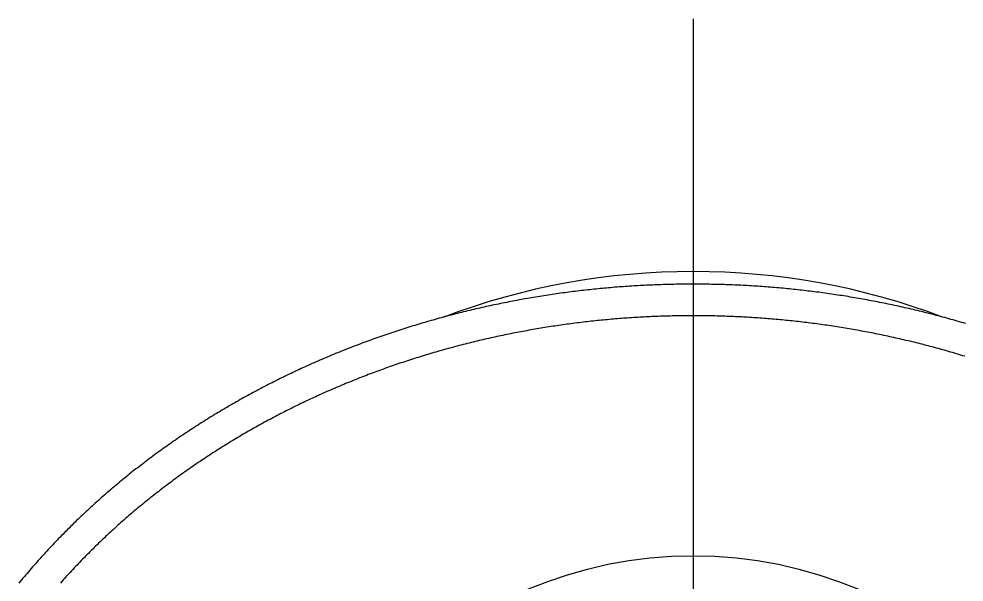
# Model space of a CAD drawing. Extents: x -10.3 to 54.6, y -18.9 to 30.5.
# Drawn here: x 40.81 to 48.3, y 26.04 to 30.5 of the extents above; entities that cross this region are included whole.
import ezdxf

# ---------------------------------------------------------------- set-up
doc = ezdxf.new("R2010")
doc.units = 0
doc.linetypes.add('CENTER', pattern=[50.8, 31.75, -6.35, 6.35, -6.35])
doc.layers.get('0').update_dxf_attribs({"linetype": 'CONTINUOUS'})
doc.layers.add('CENTER', color=1, linetype='CENTER')

msp = doc.modelspace()

# ---------------------------------------------------------------- linework, layer by layer
at = {"color": 7}
for points in [[(48.3077, 28.0878, 0), (48.2911, 28.0927, 0), (48.2745, 28.0976, 0), (48.2579, 28.1024, 0), (48.2412, 28.1072, 0), (48.2246, 28.112, 0), (48.208, 28.1167, 0), (48.1914, 28.1214, 0), (48.1748, 28.126, 0), (48.1582, 28.1306, 0), (48.1415, 28.1351, 0), (48.1249, 28.1396, 0), (48.1083, 28.1441, 0), (48.0917, 28.1485, 0), (48.0751, 28.1529, 0), (48.0584, 28.1572, 0), (48.0418, 28.1615, 0), (48.0252, 28.1658, 0), (48.0086, 28.17, 0), (47.9919, 28.1742, 0), (47.9753, 28.1783, 0), (47.9587, 28.1824, 0), (47.9421, 28.1865, 0), (47.9254, 28.1905, 0), (47.9088, 28.1945, 0), (47.8922, 28.1984, 0), (47.8755, 28.2023, 0), (47.8589, 28.2062, 0), (47.8423, 28.21, 0), (47.8257, 28.2137, 0), (47.809, 28.2175, 0), (47.7924, 28.2212, 0), (47.7758, 28.2248, 0), (47.7591, 28.2284, 0), (47.7425, 28.232, 0), (47.7259, 28.2356, 0), (47.7092, 28.2391, 0), (47.6926, 28.2425, 0), (47.676, 28.2459, 0), (47.6593, 28.2493, 0), (47.6427, 28.2527, 0), (47.6261, 28.256, 0), (47.6094, 28.2592, 0), (47.5928, 28.2625, 0), (47.5762, 28.2657, 0), (47.5595, 28.2688, 0), (47.5429, 28.2719, 0), (47.5263, 28.275, 0), (47.5096, 28.278, 0), (47.493, 28.281, 0), (47.4763, 28.284, 0), (47.4597, 28.2869, 0), (47.4431, 28.2898, 0), (47.4264, 28.2927, 0), (47.4098, 28.2955, 0), (47.3931, 28.2982, 0), (47.3765, 28.301, 0), (47.3599, 28.3037, 0), (47.3432, 28.3063, 0), (47.3266, 28.3089, 0), (47.3099, 28.3115, 0), (47.2933, 28.3141, 0), (47.2767, 28.3166, 0), (47.26, 28.319, 0), (47.2434, 28.3215, 0), (47.2267, 28.3239, 0), (47.2101, 28.3262, 0), (47.1934, 28.3285, 0), (47.1768, 28.3308, 0), (47.1601, 28.333, 0), (47.1435, 28.3353, 0), (47.1268, 28.3374, 0), (47.1102, 28.3395, 0), (47.0936, 28.3416, 0), (47.0769, 28.3437, 0), (47.0603, 28.3457, 0), (47.0436, 28.3477, 0), (47.027, 28.3496, 0), (47.0103, 28.3515, 0), (46.9937, 28.3534, 0), (46.977, 28.3552, 0), (46.9604, 28.357, 0), (46.9437, 28.3588, 0), (46.9271, 28.3605, 0), (46.9104, 28.3622, 0), (46.8938, 28.3638, 0), (46.8771, 28.3654, 0), (46.8605, 28.367, 0), (46.8438, 28.3685, 0), (46.8271, 28.37, 0), (46.8105, 28.3715, 0), (46.7938, 28.3729, 0), (46.7772, 28.3743, 0), (46.7605, 28.3756, 0), (46.7439, 28.377, 0), (46.7272, 28.3782, 0), (46.7106, 28.3795, 0), (46.6939, 28.3807, 0), (46.6773, 28.3818, 0), (46.6606, 28.383, 0), (46.6439, 28.3841, 0), (46.6273, 28.3851, 0), (46.6106, 28.3861, 0), (46.594, 28.3871, 0), (46.5773, 28.3881, 0), (46.5607, 28.389, 0), (46.544, 28.3899, 0), (46.5273, 28.3907, 0), (46.5107, 28.3915, 0), (46.494, 28.3923, 0), (46.4774, 28.393, 0), (46.4607, 28.3937, 0), (46.4441, 28.3943, 0), (46.4274, 28.395, 0), (46.4107, 28.3955, 0), (46.3941, 28.3961, 0), (46.3774, 28.3966, 0), (46.3608, 28.3971, 0), (46.3441, 28.3975, 0), (46.3274, 28.3979, 0), (46.3108, 28.3983, 0), (46.2941, 28.3986, 0), (46.2774, 28.3989, 0), (46.2608, 28.3992, 0), (46.2441, 28.3994, 0), (46.2275, 28.3996, 0), (46.2108, 28.3997, 0), (46.1941, 28.3999, 0), (46.1775, 28.3999, 0), (46.1608, 28.4, 0), (46.1441, 28.4, 0), (46.1275, 28.4, 0), (46.1108, 28.3999, 0), (46.0942, 28.3998, 0), (46.0775, 28.3997, 0), (46.0608, 28.3995, 0), (46.0442, 28.3993, 0), (46.0275, 28.3991, 0), (46.0109, 28.3988, 0), (45.9942, 28.3985, 0), (45.9775, 28.3981, 0), (45.9609, 28.3977, 0), (45.9442, 28.3973, 0), (45.9276, 28.3968, 0), (45.9109, 28.3963, 0), (45.8943, 28.3958, 0), (45.8776, 28.3952, 0), (45.861, 28.3946, 0), (45.8443, 28.394, 0), (45.8277, 28.3933, 0), (45.811, 28.3926, 0), (45.7944, 28.3918, 0), (45.7777, 28.3911, 0), (45.7611, 28.3902, 0), (45.7444, 28.3894, 0), (45.7278, 28.3885, 0), (45.7112, 28.3876, 0), (45.6945, 28.3866, 0), (45.6779, 28.3856, 0), (45.6613, 28.3845, 0), (45.6446, 28.3835, 0), (45.628, 28.3824, 0), (45.6114, 28.3812, 0), (45.5948, 28.38, 0), (45.5782, 28.3788, 0), (45.5615, 28.3776, 0), (45.5449, 28.3763, 0), (45.5283, 28.3749, 0), (45.5117, 28.3736, 0), (45.4951, 28.3722, 0), (45.4785, 28.3707, 0), (45.4619, 28.3693, 0), (45.4453, 28.3677, 0), (45.4287, 28.3662, 0), (45.4122, 28.3646, 0), (45.3956, 28.363, 0), (45.379, 28.3613, 0), (45.3624, 28.3597, 0), (45.3458, 28.3579, 0), (45.3293, 28.3562, 0), (45.3127, 28.3544, 0), (45.2962, 28.3525, 0), (45.2796, 28.3507, 0), (45.263, 28.3488, 0), (45.2465, 28.3468, 0), (45.23, 28.3448, 0), (45.2134, 28.3428, 0), (45.1969, 28.3408, 0), (45.1804, 28.3387, 0), (45.1638, 28.3366, 0), (45.1473, 28.3344, 0), (45.1308, 28.3322, 0), (45.1143, 28.33, 0), (45.0978, 28.3277, 0), (45.0813, 28.3254, 0), (45.0648, 28.323, 0), (45.0483, 28.3207, 0), (45.0318, 28.3183, 0), (45.0153, 28.3158, 0), (44.9988, 28.3133, 0), (44.9824, 28.3108, 0), (44.9659, 28.3082, 0), (44.9495, 28.3056, 0), (44.933, 28.303, 0), (44.9166, 28.3003, 0), (44.9001, 28.2976, 0), (44.8837, 28.2949, 0), (44.8672, 28.2921, 0), (44.8508, 28.2893, 0), (44.8344, 28.2865, 0), (44.818, 28.2836, 0), (44.8016, 28.2807, 0), (44.7852, 28.2777, 0), (44.7688, 28.2747, 0), (44.7524, 28.2717, 0), (44.736, 28.2686, 0), (44.7197, 28.2655, 0), (44.7033, 28.2624, 0), (44.6869, 28.2592, 0), (44.6706, 28.256, 0), (44.6542, 28.2527, 0), (44.6379, 28.2495, 0), (44.6216, 28.2461, 0), (44.6053, 28.2428, 0), (44.5889, 28.2394, 0), (44.5726, 28.236, 0), (44.5563, 28.2325, 0), (44.54, 28.229, 0), (44.5237, 28.2255, 0), (44.5075, 28.2219, 0), (44.4912, 28.2183, 0), (44.4749, 28.2146, 0), (44.4587, 28.2109, 0), (44.4424, 28.2072, 0), (44.4262, 28.2035, 0), (44.41, 28.1997, 0), (44.3937, 28.1958, 0), (44.3775, 28.192, 0), (44.3613, 28.1881, 0), (44.3451, 28.1841, 0), (44.3289, 28.1802, 0), (44.3128, 28.1762, 0), (44.2966, 28.1721, 0), (44.2804, 28.168, 0), (44.2643, 28.1639, 0), (44.2481, 28.1598, 0), (44.232, 28.1556, 0), (44.2159, 28.1513, 0), (44.1997, 28.1471, 0), (44.1836, 28.1428, 0), (44.1675, 28.1384, 0), (44.1514, 28.1341, 0), (44.1354, 28.1296, 0), (44.1193, 28.1252, 0), (44.1032, 28.1207, 0), (44.0872, 28.1162, 0), (44.0711, 28.1116, 0), (44.0551, 28.107, 0), (44.0391, 28.1024, 0), (44.0231, 28.0977, 0), (44.0071, 28.093, 0), (43.9911, 28.0883, 0), (43.9751, 28.0835, 0), (43.9591, 28.0787, 0), (43.9432, 28.0738, 0), (43.9272, 28.069, 0), (43.9113, 28.064, 0), (43.8953, 28.0591, 0), (43.8794, 28.0541, 0), (43.8635, 28.049, 0), (43.8476, 28.044, 0), (43.8317, 28.0389, 0), (43.8159, 28.0337, 0), (43.8, 28.0285, 0), (43.7841, 28.0233, 0), (43.7683, 28.0181, 0), (43.7525, 28.0128, 0), (43.7367, 28.0074, 0), (43.7209, 28.0021, 0), (43.7051, 27.9967, 0), (43.6893, 27.9912, 0), (43.6735, 27.9858, 0), (43.6577, 27.9803, 0), (43.642, 27.9747, 0), (43.6263, 27.9691, 0), (43.6105, 27.9635, 0), (43.5948, 27.9578, 0), (43.5791, 27.9521, 0), (43.5634, 27.9464, 0), (43.5478, 27.9406, 0), (43.5321, 27.9348, 0), (43.5165, 27.929, 0), (43.5008, 27.9231, 0), (43.4852, 27.9172, 0), (43.4696, 27.9112, 0), (43.454, 27.9052, 0), (43.4384, 27.8992, 0), (43.4228, 27.8932, 0), (43.4073, 27.887, 0), (43.3917, 27.8809, 0), (43.3762, 27.8747, 0), (43.3607, 27.8685, 0), (43.3452, 27.8623, 0), (43.3297, 27.856, 0), (43.3142, 27.8497, 0), (43.2987, 27.8433, 0), (43.2833, 27.8369, 0), (43.2678, 27.8305, 0), (43.2524, 27.824, 0), (43.237, 27.8175, 0), (43.2216, 27.8109, 0), (43.2062, 27.8043, 0), (43.1908, 27.7977, 0), (43.1755, 27.791, 0), (43.1601, 27.7843, 0), (43.1448, 27.7776, 0), (43.1295, 27.7708, 0), (43.1142, 27.764, 0), (43.0989, 27.7572, 0), (43.0836, 27.7503, 0), (43.0684, 27.7434, 0), (43.0531, 27.7364, 0), (43.0379, 27.7294, 0), (43.0227, 27.7224, 0), (43.0075, 27.7153, 0), (42.9923, 27.7082, 0), (42.9771, 27.701, 0), (42.962, 27.6938, 0), (42.9469, 27.6866, 0), (42.9317, 27.6793, 0), (42.9166, 27.672, 0), (42.9016, 27.6647, 0), (42.8865, 27.6573, 0), (42.8714, 27.6499, 0), (42.8564, 27.6425, 0), (42.8414, 27.635, 0), (42.8264, 27.6275, 0), (42.8114, 27.6199, 0), (42.7964, 27.6123, 0), (42.7815, 27.6047, 0), (42.7666, 27.597, 0), (42.7516, 27.5893, 0), (42.7368, 27.5815, 0), (42.7219, 27.5737, 0), (42.707, 27.5659, 0), (42.6922, 27.5581, 0), (42.6774, 27.5502, 0), (42.6626, 27.5422, 0), (42.6478, 27.5343, 0), (42.633, 27.5262, 0), (42.6183, 27.5182, 0), (42.6035, 27.5101, 0), (42.5888, 27.502, 0), (42.5741, 27.4938, 0), (42.5595, 27.4856, 0), (42.5448, 27.4774, 0), (42.5302, 27.4691, 0), (42.5156, 27.4608, 0), (42.501, 27.4525, 0), (42.4864, 27.4441, 0), (42.4719, 27.4357, 0), (42.4573, 27.4272, 0), (42.4428, 27.4187, 0), (42.4283, 27.4102, 0), (42.4139, 27.4016, 0), (42.3994, 27.393, 0), (42.385, 27.3844, 0), (42.3706, 27.3757, 0), (42.3562, 27.367, 0), (42.3418, 27.3582, 0), (42.3275, 27.3494, 0), (42.3132, 27.3406, 0), (42.2989, 27.3318, 0), (42.2846, 27.3229, 0), (42.2703, 27.3139, 0), (42.2561, 27.3049, 0), (42.2419, 27.2959, 0), (42.2277, 27.2869, 0), (42.2136, 27.2778, 0), (42.1994, 27.2687, 0), (42.1853, 27.2595, 0), (42.1712, 27.2503, 0), (42.1571, 27.2411, 0), (42.1431, 27.2318, 0), (42.1291, 27.2225, 0), (42.1151, 27.2131, 0), (42.1011, 27.2038, 0), (42.0871, 27.1943, 0), (42.0732, 27.1849, 0), (42.0593, 27.1754, 0), (42.0454, 27.1659, 0), (42.0316, 27.1563, 0), (42.0177, 27.1467, 0), (42.0039, 27.137, 0), (41.9902, 27.1274, 0), (41.9764, 27.1176, 0), (41.9627, 27.1079, 0), (41.949, 27.0981, 0), (41.9353, 27.0883, 0), (41.9216, 27.0784, 0), (41.908, 27.0685, 0), (41.8944, 27.0586, 0), (41.8808, 27.0486, 0), (41.8673, 27.0386, 0), (41.8538, 27.0286, 0), (41.8403, 27.0185, 0), (41.8268, 27.0084, 0), (41.8134, 26.9982, 0), (41.8, 26.9881, 0), (41.7866, 26.9778, 0), (41.7732, 26.9676, 0), (41.7599, 26.9573, 0), (41.7466, 26.947, 0), (41.7333, 26.9366, 0), (41.7201, 26.9262, 0), (41.7069, 26.9157, 0), (41.6937, 26.9053, 0), (41.6805, 26.8948, 0), (41.6674, 26.8842, 0), (41.6543, 26.8736, 0), (41.6412, 26.863, 0), (41.6282, 26.8524, 0), (41.6151, 26.8417, 0), (41.6022, 26.831, 0), (41.5892, 26.8202, 0), (41.5763, 26.8094, 0), (41.5634, 26.7986, 0), (41.5505, 26.7877, 0), (41.5377, 26.7768, 0), (41.5248, 26.7659, 0), (41.5121, 26.7549, 0), (41.4993, 26.7439, 0), (41.4866, 26.7328, 0), (41.4739, 26.7218, 0), (41.4613, 26.7106, 0), (41.4486, 26.6995, 0), (41.436, 26.6883, 0), (41.4235, 26.6771, 0), (41.4109, 26.6658, 0), (41.3984, 26.6545, 0), (41.386, 26.6432, 0), (41.3735, 26.6318, 0), (41.3611, 26.6204, 0), (41.3487, 26.609, 0), (41.3364, 26.5975, 0), (41.3241, 26.586, 0), (41.3118, 26.5745, 0), (41.2996, 26.5629, 0), (41.2874, 26.5513, 0), (41.2752, 26.5397, 0), (41.263, 26.528, 0), (41.2509, 26.5163, 0), (41.2388, 26.5045, 0), (41.2268, 26.4928, 0), (41.2148, 26.4809, 0), (41.2028, 26.4691, 0), (41.1908, 26.4572, 0), (41.1789, 26.4453, 0), (41.167, 26.4333, 0), (41.1552, 26.4213, 0), (41.1434, 26.4093, 0), (41.1316, 26.3973, 0), (41.1199, 26.3852, 0), (41.1082, 26.373, 0), (41.0965, 26.3609, 0), (41.0848, 26.3487, 0), (41.0732, 26.3364, 0), (41.0617, 26.3242, 0), (41.0501, 26.3119, 0), (41.0386, 26.2995, 0), (41.0272, 26.2872, 0), (41.0158, 26.2748, 0), (41.0044, 26.2623, 0), (40.993, 26.2498, 0), (40.9817, 26.2373, 0), (40.9704, 26.2248, 0), (40.9592, 26.2122, 0), (40.9479, 26.1996, 0), (40.9368, 26.1869, 0), (40.9256, 26.1743, 0), (40.9145, 26.1615, 0), (40.9035, 26.1488, 0), (40.8924, 26.136, 0), (40.8814, 26.1232, 0), (40.8705, 26.1103, 0), (40.8596, 26.0974, 0), (40.8487, 26.0845, 0), (40.8378, 26.0715, 0), (40.827, 26.0585, 0), (40.8163, 26.0455, 0), (40.8055, 26.0324, 0)], [(48.3004, 27.8287, 0), (48.2844, 27.8336, 0), (48.2684, 27.8385, 0), (48.2523, 27.8434, 0), (48.2363, 27.8482, 0), (48.2202, 27.8529, 0), (48.2042, 27.8576, 0), (48.1881, 27.8623, 0), (48.1721, 27.867, 0), (48.1561, 27.8716, 0), (48.14, 27.8761, 0), (48.124, 27.8806, 0), (48.1079, 27.8851, 0), (48.0918, 27.8895, 0), (48.0758, 27.8939, 0), (48.0597, 27.8983, 0), (48.0437, 27.9026, 0), (48.0276, 27.9069, 0), (48.0116, 27.9111, 0), (47.9955, 27.9153, 0), (47.9794, 27.9194, 0), (47.9634, 27.9236, 0), (47.9473, 27.9276, 0), (47.9312, 27.9317, 0), (47.9152, 27.9357, 0), (47.8991, 27.9396, 0), (47.883, 27.9435, 0), (47.867, 27.9474, 0), (47.8509, 27.9513, 0), (47.8348, 27.9551, 0), (47.8188, 27.9588, 0), (47.8027, 27.9626, 0), (47.7866, 27.9662, 0), (47.7705, 27.9699, 0), (47.7545, 27.9735, 0), (47.7384, 27.9771, 0), (47.7223, 27.9806, 0), (47.7062, 27.9841, 0), (47.6902, 27.9876, 0), (47.6741, 27.991, 0), (47.658, 27.9944, 0), (47.6419, 27.9977, 0), (47.6259, 28.001, 0), (47.6098, 28.0043, 0), (47.5937, 28.0075, 0), (47.5776, 28.0107, 0), (47.5615, 28.0139, 0), (47.5455, 28.017, 0), (47.5294, 28.0201, 0), (47.5133, 28.0231, 0), (47.4972, 28.0261, 0), (47.4811, 28.0291, 0), (47.465, 28.0321, 0), (47.4489, 28.035, 0), (47.4329, 28.0378, 0), (47.4168, 28.0406, 0), (47.4007, 28.0434, 0), (47.3846, 28.0462, 0), (47.3685, 28.0489, 0), (47.3524, 28.0516, 0), (47.3363, 28.0542, 0), (47.3202, 28.0568, 0), (47.3041, 28.0594, 0), (47.2881, 28.0619, 0), (47.272, 28.0644, 0), (47.2559, 28.0669, 0), (47.2398, 28.0693, 0), (47.2237, 28.0717, 0), (47.2076, 28.074, 0), (47.1915, 28.0763, 0), (47.1754, 28.0786, 0), (47.1593, 28.0809, 0), (47.1432, 28.0831, 0), (47.1271, 28.0852, 0), (47.111, 28.0874, 0), (47.0949, 28.0895, 0), (47.0788, 28.0915, 0), (47.0627, 28.0935, 0), (47.0466, 28.0955, 0), (47.0305, 28.0975, 0), (47.0144, 28.0994, 0), (46.9983, 28.1013, 0), (46.9822, 28.1031, 0), (46.9661, 28.1049, 0), (46.95, 28.1067, 0), (46.9339, 28.1084, 0), (46.9178, 28.1101, 0), (46.9017, 28.1118, 0), (46.8856, 28.1134, 0), (46.8695, 28.115, 0), (46.8533, 28.1166, 0), (46.8372, 28.1181, 0), (46.8211, 28.1196, 0), (46.805, 28.121, 0), (46.7889, 28.1224, 0), (46.7728, 28.1238, 0), (46.7567, 28.1251, 0), (46.7406, 28.1264, 0), (46.7245, 28.1277, 0), (46.7084, 28.1289, 0), (46.6923, 28.1301, 0), (46.6761, 28.1313, 0), (46.66, 28.1324, 0), (46.6439, 28.1335, 0), (46.6278, 28.1346, 0), (46.6117, 28.1356, 0), (46.5956, 28.1366, 0), (46.5795, 28.1375, 0), (46.5633, 28.1385, 0), (46.5472, 28.1393, 0), (46.5311, 28.1402, 0), (46.515, 28.141, 0), (46.4989, 28.1418, 0), (46.4828, 28.1425, 0), (46.4667, 28.1432, 0), (46.4505, 28.1439, 0), (46.4344, 28.1445, 0), (46.4183, 28.1451, 0), (46.4022, 28.1457, 0), (46.3861, 28.1462, 0), (46.37, 28.1467, 0), (46.3538, 28.1472, 0), (46.3377, 28.1476, 0), (46.3216, 28.148, 0), (46.3055, 28.1483, 0), (46.2894, 28.1487, 0), (46.2732, 28.149, 0), (46.2571, 28.1492, 0), (46.241, 28.1494, 0), (46.2249, 28.1496, 0), (46.2088, 28.1498, 0), (46.1926, 28.1499, 0), (46.1765, 28.1499, 0), (46.1604, 28.15, 0), (46.1443, 28.15, 0), (46.1282, 28.15, 0), (46.112, 28.1499, 0), (46.0959, 28.1498, 0), (46.0798, 28.1497, 0), (46.0637, 28.1495, 0), (46.0476, 28.1493, 0), (46.0314, 28.1491, 0), (46.0153, 28.1488, 0), (45.9992, 28.1485, 0), (45.9831, 28.1482, 0), (45.967, 28.1478, 0), (45.9509, 28.1474, 0), (45.9347, 28.1469, 0), (45.9186, 28.1465, 0), (45.9025, 28.1459, 0), (45.8864, 28.1454, 0), (45.8703, 28.1448, 0), (45.8542, 28.1442, 0), (45.8381, 28.1435, 0), (45.822, 28.1428, 0), (45.8059, 28.1421, 0), (45.7898, 28.1413, 0), (45.7737, 28.1406, 0), (45.7576, 28.1397, 0), (45.7415, 28.1389, 0), (45.7254, 28.138, 0), (45.7093, 28.137, 0), (45.6932, 28.1361, 0), (45.6771, 28.135, 0), (45.661, 28.134, 0), (45.645, 28.1329, 0), (45.6289, 28.1318, 0), (45.6128, 28.1307, 0), (45.5967, 28.1295, 0), (45.5807, 28.1283, 0), (45.5646, 28.127, 0), (45.5485, 28.1257, 0), (45.5325, 28.1244, 0), (45.5164, 28.1231, 0), (45.5004, 28.1217, 0), (45.4843, 28.1203, 0), (45.4682, 28.1188, 0), (45.4522, 28.1173, 0), (45.4362, 28.1158, 0), (45.4201, 28.1142, 0), (45.4041, 28.1126, 0), (45.388, 28.111, 0), (45.372, 28.1093, 0), (45.356, 28.1076, 0), (45.34, 28.1059, 0), (45.324, 28.1041, 0), (45.3079, 28.1023, 0), (45.2919, 28.1004, 0), (45.2759, 28.0986, 0), (45.2599, 28.0966, 0), (45.2439, 28.0947, 0), (45.2279, 28.0927, 0), (45.212, 28.0907, 0), (45.196, 28.0886, 0), (45.18, 28.0865, 0), (45.164, 28.0844, 0), (45.1481, 28.0823, 0), (45.1321, 28.0801, 0), (45.1161, 28.0778, 0), (45.1002, 28.0756, 0), (45.0842, 28.0733, 0), (45.0683, 28.0709, 0), (45.0524, 28.0686, 0), (45.0364, 28.0662, 0), (45.0205, 28.0637, 0), (45.0046, 28.0612, 0), (44.9887, 28.0587, 0), (44.9727, 28.0562, 0), (44.9568, 28.0536, 0), (44.9409, 28.051, 0), (44.9251, 28.0483, 0), (44.9092, 28.0457, 0), (44.8933, 28.0429, 0), (44.8774, 28.0402, 0), (44.8615, 28.0374, 0), (44.8457, 28.0346, 0), (44.8298, 28.0317, 0), (44.814, 28.0288, 0), (44.7981, 28.0259, 0), (44.7823, 28.0229, 0), (44.7665, 28.0199, 0), (44.7507, 28.0169, 0), (44.7348, 28.0138, 0), (44.719, 28.0107, 0), (44.7032, 28.0076, 0), (44.6874, 28.0044, 0), (44.6717, 28.0012, 0), (44.6559, 27.998, 0), (44.6401, 27.9947, 0), (44.6243, 27.9914, 0), (44.6086, 27.988, 0), (44.5928, 27.9846, 0), (44.5771, 27.9812, 0), (44.5614, 27.9778, 0), (44.5456, 27.9743, 0), (44.5299, 27.9707, 0), (44.5142, 27.9672, 0), (44.4985, 27.9636, 0), (44.4828, 27.96, 0), (44.4671, 27.9563, 0), (44.4514, 27.9526, 0), (44.4358, 27.9489, 0), (44.4201, 27.9451, 0), (44.4045, 27.9413, 0), (44.3888, 27.9374, 0), (44.3732, 27.9336, 0), (44.3576, 27.9297, 0), (44.3419, 27.9257, 0), (44.3263, 27.9217, 0), (44.3107, 27.9177, 0), (44.2951, 27.9137, 0), (44.2796, 27.9096, 0), (44.264, 27.9055, 0), (44.2484, 27.9013, 0), (44.2329, 27.8971, 0), (44.2173, 27.8929, 0), (44.2018, 27.8886, 0), (44.1863, 27.8843, 0), (44.1707, 27.88, 0), (44.1552, 27.8756, 0), (44.1397, 27.8712, 0), (44.1243, 27.8668, 0), (44.1088, 27.8623, 0), (44.0933, 27.8578, 0), (44.0779, 27.8533, 0), (44.0624, 27.8487, 0), (44.047, 27.8441, 0), (44.0315, 27.8394, 0), (44.0161, 27.8347, 0), (44.0007, 27.83, 0), (43.9853, 27.8253, 0), (43.97, 27.8205, 0), (43.9546, 27.8156, 0), (43.9392, 27.8108, 0), (43.9239, 27.8059, 0), (43.9085, 27.8009, 0), (43.8932, 27.796, 0), (43.8779, 27.791, 0), (43.8626, 27.7859, 0), (43.8473, 27.7809, 0), (43.832, 27.7758, 0), (43.8167, 27.7706, 0), (43.8015, 27.7654, 0), (43.7862, 27.7602, 0), (43.771, 27.755, 0), (43.7558, 27.7497, 0), (43.7405, 27.7444, 0), (43.7253, 27.739, 0), (43.7102, 27.7336, 0), (43.695, 27.7282, 0), (43.6798, 27.7227, 0), (43.6647, 27.7172, 0), (43.6495, 27.7117, 0), (43.6344, 27.7061, 0), (43.6193, 27.7005, 0), (43.6042, 27.6949, 0), (43.5891, 27.6892, 0), (43.574, 27.6835, 0), (43.5589, 27.6778, 0), (43.5439, 27.672, 0), (43.5289, 27.6662, 0), (43.5138, 27.6603, 0), (43.4988, 27.6544, 0), (43.4838, 27.6485, 0), (43.4688, 27.6425, 0), (43.4539, 27.6365, 0), (43.4389, 27.6305, 0), (43.424, 27.6244, 0), (43.409, 27.6183, 0), (43.3941, 27.6122, 0), (43.3792, 27.606, 0), (43.3643, 27.5998, 0), (43.3494, 27.5936, 0), (43.3346, 27.5873, 0), (43.3197, 27.581, 0), (43.3049, 27.5746, 0), (43.29, 27.5682, 0), (43.2752, 27.5618, 0), (43.2604, 27.5553, 0), (43.2456, 27.5488, 0), (43.2309, 27.5423, 0), (43.2161, 27.5357, 0), (43.2014, 27.5291, 0), (43.1867, 27.5225, 0), (43.172, 27.5158, 0), (43.1573, 27.5091, 0), (43.1426, 27.5024, 0), (43.1279, 27.4956, 0), (43.1133, 27.4888, 0), (43.0986, 27.4819, 0), (43.084, 27.475, 0), (43.0694, 27.4681, 0), (43.0548, 27.4611, 0), (43.0403, 27.4541, 0), (43.0257, 27.4471, 0), (43.0112, 27.44, 0), (42.9967, 27.4329, 0), (42.9822, 27.4258, 0), (42.9677, 27.4186, 0), (42.9532, 27.4114, 0), (42.9387, 27.4041, 0), (42.9243, 27.3968, 0), (42.9099, 27.3895, 0), (42.8955, 27.3822, 0), (42.8811, 27.3748, 0), (42.8667, 27.3673, 0), (42.8524, 27.3599, 0), (42.8381, 27.3524, 0), (42.8238, 27.3448, 0), (42.8095, 27.3373, 0), (42.7952, 27.3297, 0), (42.7809, 27.322, 0), (42.7667, 27.3143, 0), (42.7525, 27.3066, 0), (42.7383, 27.2989, 0), (42.7241, 27.2911, 0), (42.7099, 27.2833, 0), (42.6958, 27.2754, 0), (42.6817, 27.2675, 0), (42.6676, 27.2596, 0), (42.6535, 27.2517, 0), (42.6394, 27.2437, 0), (42.6254, 27.2356, 0), (42.6113, 27.2276, 0), (42.5973, 27.2195, 0), (42.5834, 27.2113, 0), (42.5694, 27.2031, 0), (42.5554, 27.1949, 0), (42.5415, 27.1867, 0), (42.5276, 27.1784, 0), (42.5137, 27.1701, 0), (42.4999, 27.1617, 0), (42.486, 27.1534, 0), (42.4722, 27.1449, 0), (42.4584, 27.1365, 0), (42.4447, 27.128, 0), (42.4309, 27.1195, 0), (42.4172, 27.1109, 0), (42.4035, 27.1023, 0), (42.3898, 27.0937, 0), (42.3761, 27.085, 0), (42.3625, 27.0763, 0), (42.3488, 27.0676, 0), (42.3353, 27.0588, 0), (42.3217, 27.05, 0), (42.3081, 27.0411, 0), (42.2946, 27.0322, 0), (42.2811, 27.0233, 0), (42.2676, 27.0144, 0), (42.2542, 27.0054, 0), (42.2407, 26.9964, 0), (42.2273, 26.9873, 0), (42.2139, 26.9782, 0), (42.2006, 26.9691, 0), (42.1872, 26.9599, 0), (42.1739, 26.9508, 0), (42.1606, 26.9415, 0), (42.1473, 26.9323, 0), (42.1341, 26.923, 0), (42.1209, 26.9136, 0), (42.1077, 26.9043, 0), (42.0945, 26.8949, 0), (42.0814, 26.8854, 0), (42.0683, 26.876, 0), (42.0552, 26.8664, 0), (42.0421, 26.8569, 0), (42.0291, 26.8473, 0), (42.0161, 26.8377, 0), (42.0031, 26.8281, 0), (41.9902, 26.8184, 0), (41.9772, 26.8087, 0), (41.9643, 26.7989, 0), (41.9514, 26.7892, 0), (41.9386, 26.7794, 0), (41.9258, 26.7695, 0), (41.913, 26.7596, 0), (41.9002, 26.7497, 0), (41.8875, 26.7398, 0), (41.8748, 26.7298, 0), (41.8621, 26.7198, 0), (41.8494, 26.7097, 0), (41.8368, 26.6996, 0), (41.8242, 26.6895, 0), (41.8116, 26.6793, 0), (41.7991, 26.6692, 0), (41.7865, 26.6589, 0), (41.7741, 26.6487, 0), (41.7616, 26.6384, 0), (41.7492, 26.6281, 0), (41.7368, 26.6177, 0), (41.7244, 26.6073, 0), (41.7121, 26.5969, 0), (41.6997, 26.5865, 0), (41.6875, 26.576, 0), (41.6752, 26.5654, 0), (41.663, 26.5549, 0), (41.6508, 26.5443, 0), (41.6386, 26.5337, 0), (41.6265, 26.523, 0), (41.6144, 26.5123, 0), (41.6023, 26.5016, 0), (41.5903, 26.4909, 0), (41.5783, 26.4801, 0), (41.5663, 26.4692, 0), (41.5543, 26.4584, 0), (41.5424, 26.4475, 0), (41.5305, 26.4366, 0), (41.5187, 26.4256, 0), (41.5068, 26.4146, 0), (41.495, 26.4036, 0), (41.4833, 26.3926, 0), (41.4715, 26.3815, 0), (41.4598, 26.3704, 0), (41.4482, 26.3592, 0), (41.4365, 26.348, 0), (41.4249, 26.3368, 0), (41.4134, 26.3256, 0), (41.4018, 26.3143, 0), (41.3903, 26.303, 0), (41.3789, 26.2916, 0), (41.3674, 26.2802, 0), (41.356, 26.2688, 0), (41.3446, 26.2574, 0), (41.3333, 26.2459, 0), (41.322, 26.2344, 0), (41.3107, 26.2229, 0), (41.2995, 26.2113, 0), (41.2883, 26.1997, 0), (41.2771, 26.188, 0), (41.266, 26.1764, 0), (41.2549, 26.1647, 0), (41.2438, 26.1529, 0), (41.2328, 26.1412, 0), (41.2218, 26.1294, 0), (41.2108, 26.1175, 0), (41.1999, 26.1057, 0), (41.189, 26.0938, 0), (41.1781, 26.0818, 0), (41.1673, 26.0699, 0), (41.1565, 26.0579, 0), (41.1458, 26.0458, 0), (41.135, 26.0338, 0)]]:
    msp.add_polyline3d(points, dxfattribs=at)
at = {"color": 7, "linetype": 'CONTINUOUS'}
msp.add_circle((46.148312, 22.9), 3.35, dxfattribs=at)
msp.add_arc((46.148312, 22.9), 5.6, 69.3280116, 110.6719884, dxfattribs=at)
at = {"layer": 'CENTER', "color": 1, "linetype": 'CENTER'}
msp.add_line((46.148312, 30.5), (46.148312, -2), dxfattribs=at)

doc.saveas('drawing.dxf')
